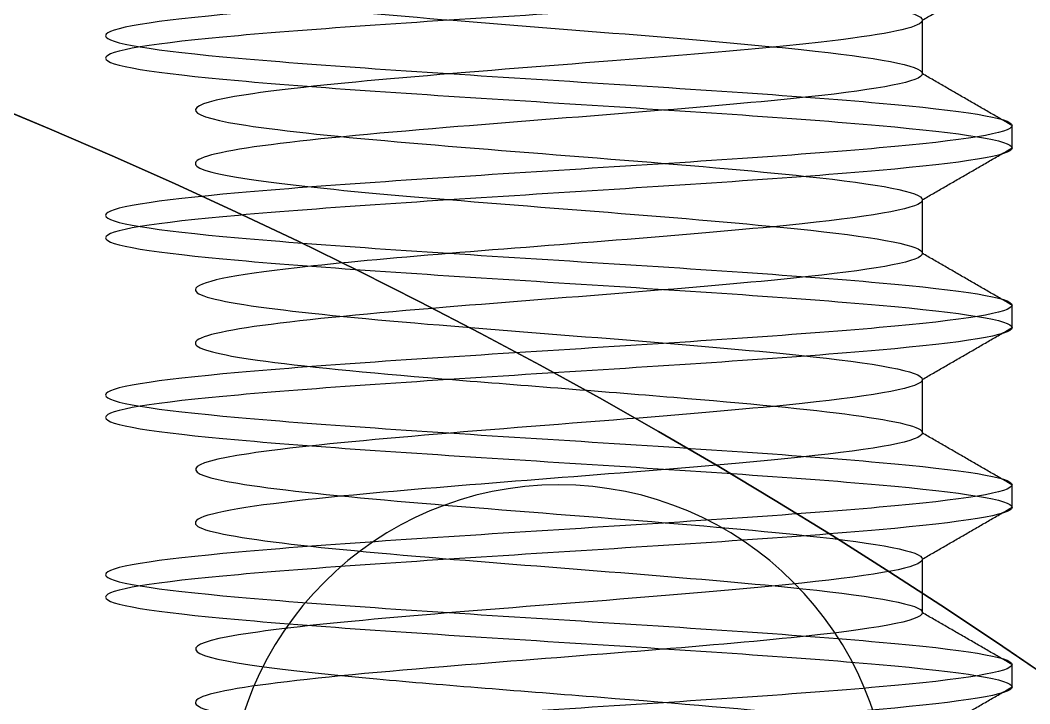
# Model space of a CAD drawing. Header units: millimetres. Extents: x -12.5 to 12.5, y -12.5 to 14.
# Drawn here: x 4.8 to 7.049, y 10.238 to 11.759 of the extents above; entities that cross this region are included whole.
import ezdxf

# ---------------------------------------------------------------- set-up
doc = ezdxf.new("R2010")
doc.units = ezdxf.units.MM
doc.layers.add('Body', color=7, linetype='CONTINUOUS')

msp = doc.modelspace()

# ---------------------------------------------------------------- linework, layer by layer
at = {"layer": 'Body'}
for p, q in [((6.8095, 11.7595, 10), (6.8095, 11.6405, 10)), ((6.8095, 11.7595, 10), (6.8095, 11.6405, 10)), ((6.8095, 11.3595, 10), (6.8095, 11.2405, 10)), ((6.8095, 11.3595, 10), (6.8095, 11.2405, 10)), ((6.8095, 10.9595, 10), (6.8095, 10.8405, 10)), ((6.8095, 10.9595, 10), (6.8095, 10.8405, 10)), ((6.8095, 10.5595, 10), (6.8095, 10.4405, 10)), ((6.8095, 10.5595, 10), (6.8095, 10.4405, 10))]:
    msp.add_line(p, q, dxfattribs=at)
msp.add_circle((0, 0), 12.5, dxfattribs=at)
msp.add_circle((0, 0), 12.5, dxfattribs=at)
for centre, radius, end in [((6, 12.5, 10), 0.8095, 0), ((6, 12.5, 10), 0.8095, 0), ((0, 0), 12.5, 90), ((0, 0), 12.5, 90), ((6, 9.9864, 10), 0.7385, 180), ((6, 9.9864, 10), 0.7385, 180)]:
    msp.add_arc(centre, radius, 0, end, dxfattribs=at)
for points, knots in [([(6.8095, 12.1595, 10), (6.80996, 12.1453, 10.1811), (6.7471, 12.1311, 10.3615), (6.63418, 12.1168, 10.5031), (6.50846, 12.1009, 10.6627), (6.32042, 12.0849, 10.7714), (6.11933, 12.069, 10.8007), (5.80154, 12.0438, 10.8522), (5.46352, 12.0187, 10.6912), (5.30321, 11.9935, 10.412), (5.15915, 11.9717, 10.1732), (5.15311, 11.9498, 9.85932), (5.28787, 11.928, 9.61509), (5.35614, 11.9167, 9.48838), (5.45901, 11.9054, 9.38061), (5.58241, 11.894, 9.30652), (5.73099, 11.8804, 9.21658), (5.90917, 11.8667, 9.17668), (6.0819, 11.8531, 9.19465), (6.25471, 11.8394, 9.21182), (6.42122, 11.8258, 9.28678), (6.54865, 11.8121, 9.40479), (6.71353, 11.7946, 9.55535), (6.81054, 11.7771, 9.77672), (6.8095, 11.7595, 10)], [0, 0, 0, 0, 0.10675, 0.10675, 0.10675, 0.226483, 0.226483, 0.226483, 0.415045, 0.415045, 0.415045, 0.578895, 0.578895, 0.578895, 0.663778, 0.663778, 0.663778, 0.766143, 0.766143, 0.766143, 0.868508, 0.868508, 0.868508, 1, 1, 1, 1]), ([(6.8095, 12.1595, 10), (6.80996, 12.1453, 10.1811), (6.7471, 12.1311, 10.3615), (6.63418, 12.1168, 10.5031), (6.50846, 12.1009, 10.6627), (6.32042, 12.0849, 10.7714), (6.11933, 12.069, 10.8007), (5.80154, 12.0438, 10.8522), (5.46352, 12.0187, 10.6912), (5.30321, 11.9935, 10.412), (5.15915, 11.9717, 10.1732), (5.15311, 11.9498, 9.85932), (5.28787, 11.928, 9.61509), (5.35614, 11.9167, 9.48838), (5.45901, 11.9054, 9.38061), (5.58241, 11.894, 9.30652), (5.73099, 11.8804, 9.21658), (5.90917, 11.8667, 9.17668), (6.0819, 11.8531, 9.19465), (6.25471, 11.8394, 9.21182), (6.42122, 11.8258, 9.28678), (6.54865, 11.8121, 9.40479), (6.71353, 11.7946, 9.55535), (6.81054, 11.7771, 9.77672), (6.8095, 11.7595, 10)], [0, 0, 0, 0, 0.10675, 0.10675, 0.10675, 0.226483, 0.226483, 0.226483, 0.415045, 0.415045, 0.415045, 0.578895, 0.578895, 0.578895, 0.663778, 0.663778, 0.663778, 0.766143, 0.766143, 0.766143, 0.868508, 0.868508, 0.868508, 1, 1, 1, 1]), ([(6.8095, 12.0405, 10), (6.81081, 12.0219, 10.2372), (6.7008, 12.0032, 10.4718), (6.5176, 11.9846, 10.6224), (6.30734, 11.9631, 10.8003), (6.00354, 11.9415, 10.8572), (5.74313, 11.9199, 10.7677), (5.57859, 11.9063, 10.713), (5.43285, 11.8927, 10.6036), (5.33449, 11.879, 10.4609), (5.23547, 11.8654, 10.3186), (5.18431, 11.8518, 10.1437), (5.19104, 11.8381, 9.97042), (5.19876, 11.8133, 9.65234), (5.41373, 11.7884, 9.35259), (5.71253, 11.7636, 9.24326), (5.98849, 11.7404, 9.1352), (6.32071, 11.7172, 9.19679), (6.5396, 11.694, 9.39657), (6.70985, 11.6762, 9.54732), (6.81062, 11.6583, 9.77261), (6.8095, 11.6405, 10)], [0, 0, 0, 0, 0.139619, 0.139619, 0.139619, 0.301427, 0.301427, 0.301427, 0.403617, 0.403617, 0.403617, 0.505808, 0.505808, 0.505808, 0.692196, 0.692196, 0.692196, 0.866094, 0.866094, 0.866094, 1, 1, 1, 1]), ([(6.8095, 12.0405, 10), (6.81081, 12.0219, 10.2372), (6.7008, 12.0032, 10.4718), (6.5176, 11.9846, 10.6224), (6.30734, 11.9631, 10.8003), (6.00354, 11.9415, 10.8572), (5.74313, 11.9199, 10.7677), (5.57859, 11.9063, 10.713), (5.43285, 11.8927, 10.6036), (5.33449, 11.879, 10.4609), (5.23547, 11.8654, 10.3186), (5.18431, 11.8518, 10.1437), (5.19104, 11.8381, 9.97042), (5.19876, 11.8133, 9.65234), (5.41373, 11.7884, 9.35259), (5.71253, 11.7636, 9.24326), (5.98849, 11.7404, 9.1352), (6.32071, 11.7172, 9.19679), (6.5396, 11.694, 9.39657), (6.70985, 11.6762, 9.54732), (6.81062, 11.6583, 9.77261), (6.8095, 11.6405, 10)], [0, 0, 0, 0, 0.139619, 0.139619, 0.139619, 0.301427, 0.301427, 0.301427, 0.403617, 0.403617, 0.403617, 0.505808, 0.505808, 0.505808, 0.692196, 0.692196, 0.692196, 0.866094, 0.866094, 0.866094, 1, 1, 1, 1]), ([(7.0095, 11.925, 10), (7.01058, 11.9083, 10.2647), (6.90172, 11.8917, 10.5274), (6.71382, 11.875, 10.7138), (6.52744, 11.8583, 10.9017), (6.26466, 11.8417, 11.0106), (6, 11.825, 11.0095), (5.73535, 11.8083, 11.0106), (5.47256, 11.7917, 10.9017), (5.28617, 11.775, 10.7138), (5.09828, 11.7583, 10.5274), (4.98943, 11.7417, 10.2647), (4.9905, 11.725, 10), (4.98943, 11.7083, 9.73534), (5.09828, 11.6917, 9.47256), (5.28617, 11.675, 9.28617), (5.47255, 11.6583, 9.09828), (5.73535, 11.6417, 8.98943), (6, 11.625, 8.9905), (6.26466, 11.6083, 8.98943), (6.52744, 11.5917, 9.09828), (6.71383, 11.575, 9.28617), (6.90172, 11.5583, 9.47256), (7.01058, 11.5417, 9.73534), (7.0095, 11.525, 10)], [0, 0, 0, 0, 0.786988, 0.786988, 0.786988, 1.57398, 1.57398, 1.57398, 2.36096, 2.36096, 2.36096, 3.14795, 3.14795, 3.14795, 3.93494, 3.93494, 3.93494, 4.72193, 4.72193, 4.72193, 5.50892, 5.50892, 5.50892, 6.2959, 6.2959, 6.2959, 6.2959]), ([(7.0095, 11.925, 10), (7.01058, 11.9083, 10.2647), (6.90172, 11.8917, 10.5274), (6.71382, 11.875, 10.7138), (6.52744, 11.8583, 10.9017), (6.26466, 11.8417, 11.0106), (6, 11.825, 11.0095), (5.73535, 11.8083, 11.0106), (5.47256, 11.7917, 10.9017), (5.28617, 11.775, 10.7138), (5.09828, 11.7583, 10.5274), (4.98943, 11.7417, 10.2647), (4.9905, 11.725, 10), (4.98943, 11.7083, 9.73534), (5.09828, 11.6917, 9.47256), (5.28617, 11.675, 9.28617), (5.47255, 11.6583, 9.09828), (5.73535, 11.6417, 8.98943), (6, 11.625, 8.9905), (6.26466, 11.6083, 8.98943), (6.52744, 11.5917, 9.09828), (6.71383, 11.575, 9.28617), (6.90172, 11.5583, 9.47256), (7.01058, 11.5417, 9.73534), (7.0095, 11.525, 10)], [0, 0, 0, 0, 0.786988, 0.786988, 0.786988, 1.57398, 1.57398, 1.57398, 2.36096, 2.36096, 2.36096, 3.14795, 3.14795, 3.14795, 3.93494, 3.93494, 3.93494, 4.72193, 4.72193, 4.72193, 5.50892, 5.50892, 5.50892, 6.2959, 6.2959, 6.2959, 6.2959]), ([(7.0095, 11.875, 10), (7.01058, 11.8583, 10.2647), (6.90172, 11.8417, 10.5274), (6.71382, 11.825, 10.7138), (6.52744, 11.8083, 10.9017), (6.26466, 11.7917, 11.0106), (6, 11.775, 11.0095), (5.73535, 11.7583, 11.0106), (5.47256, 11.7417, 10.9017), (5.28617, 11.725, 10.7138), (5.09828, 11.7083, 10.5274), (4.98943, 11.6917, 10.2647), (4.9905, 11.675, 10), (4.98943, 11.6583, 9.73534), (5.09828, 11.6417, 9.47256), (5.28617, 11.625, 9.28617), (5.47256, 11.6083, 9.09828), (5.73535, 11.5917, 8.98943), (6, 11.575, 8.9905), (6.26466, 11.5583, 8.98943), (6.52744, 11.5417, 9.09828), (6.71382, 11.525, 9.28617), (6.90172, 11.5083, 9.47256), (7.01058, 11.4917, 9.73535), (7.0095, 11.475, 10)], [0, 0, 0, 0, 0.786988, 0.786988, 0.786988, 1.57398, 1.57398, 1.57398, 2.36096, 2.36096, 2.36096, 3.14795, 3.14795, 3.14795, 3.93494, 3.93494, 3.93494, 4.72193, 4.72193, 4.72193, 5.50892, 5.50892, 5.50892, 6.2959, 6.2959, 6.2959, 6.2959]), ([(7.0095, 11.875, 10), (7.01058, 11.8583, 10.2647), (6.90172, 11.8417, 10.5274), (6.71382, 11.825, 10.7138), (6.52744, 11.8083, 10.9017), (6.26466, 11.7917, 11.0106), (6, 11.775, 11.0095), (5.73535, 11.7583, 11.0106), (5.47256, 11.7417, 10.9017), (5.28617, 11.725, 10.7138), (5.09828, 11.7083, 10.5274), (4.98943, 11.6917, 10.2647), (4.9905, 11.675, 10), (4.98943, 11.6583, 9.73534), (5.09828, 11.6417, 9.47256), (5.28617, 11.625, 9.28617), (5.47256, 11.6083, 9.09828), (5.73535, 11.5917, 8.98943), (6, 11.575, 8.9905), (6.26466, 11.5583, 8.98943), (6.52744, 11.5417, 9.09828), (6.71382, 11.525, 9.28617), (6.90172, 11.5083, 9.47256), (7.01058, 11.4917, 9.73535), (7.0095, 11.475, 10)], [0, 0, 0, 0, 0.786988, 0.786988, 0.786988, 1.57398, 1.57398, 1.57398, 2.36096, 2.36096, 2.36096, 3.14795, 3.14795, 3.14795, 3.93494, 3.93494, 3.93494, 4.72193, 4.72193, 4.72193, 5.50892, 5.50892, 5.50892, 6.2959, 6.2959, 6.2959, 6.2959]), ([(6.8095, 11.7595, 10), (6.80996, 11.7453, 10.1811), (6.7471, 11.7311, 10.3615), (6.63418, 11.7168, 10.5031), (6.50846, 11.7009, 10.6627), (6.32043, 11.6849, 10.7714), (6.11934, 11.669, 10.8007), (5.80156, 11.6438, 10.8522), (5.46355, 11.6187, 10.6912), (5.30323, 11.5935, 10.4121), (5.15917, 11.5717, 10.1732), (5.15311, 11.5498, 9.85938), (5.28784, 11.528, 9.61514), (5.36642, 11.515, 9.46904), (5.49125, 11.5019, 9.34845), (5.63998, 11.4889, 9.27496), (5.93266, 11.4632, 9.12472), (6.3133, 11.4375, 9.17994), (6.55121, 11.4118, 9.40716), (6.71457, 11.3944, 9.55766), (6.81052, 11.377, 9.77789), (6.8095, 11.3595, 10)], [0, 0, 0, 0, 0.106747, 0.106747, 0.106747, 0.226476, 0.226476, 0.226476, 0.415028, 0.415028, 0.415028, 0.57887, 0.57887, 0.57887, 0.676676, 0.676676, 0.676676, 0.869198, 0.869198, 0.869198, 1, 1, 1, 1]), ([(6.8095, 11.7595, 10), (6.80996, 11.7453, 10.1811), (6.7471, 11.7311, 10.3615), (6.63418, 11.7168, 10.5031), (6.50846, 11.7009, 10.6627), (6.32043, 11.6849, 10.7714), (6.11934, 11.669, 10.8007), (5.80156, 11.6438, 10.8522), (5.46355, 11.6187, 10.6912), (5.30323, 11.5935, 10.4121), (5.15917, 11.5717, 10.1732), (5.15311, 11.5498, 9.85938), (5.28784, 11.528, 9.61514), (5.36642, 11.515, 9.46904), (5.49125, 11.5019, 9.34845), (5.63998, 11.4889, 9.27496), (5.93266, 11.4632, 9.12472), (6.3133, 11.4375, 9.17994), (6.55121, 11.4118, 9.40716), (6.71457, 11.3944, 9.55766), (6.81052, 11.377, 9.77789), (6.8095, 11.3595, 10)], [0, 0, 0, 0, 0.106747, 0.106747, 0.106747, 0.226476, 0.226476, 0.226476, 0.415028, 0.415028, 0.415028, 0.57887, 0.57887, 0.57887, 0.676676, 0.676676, 0.676676, 0.869198, 0.869198, 0.869198, 1, 1, 1, 1]), ([(6.8095, 11.6405, 10), (6.81048, 11.6232, 10.2197), (6.71667, 11.606, 10.4377), (6.5564, 11.5887, 10.588), (6.34707, 11.566, 10.7899), (6.02487, 11.5432, 10.8625), (5.7492, 11.5204, 10.7697), (5.58525, 11.5069, 10.7167), (5.43942, 11.4933, 10.6094), (5.33999, 11.4798, 10.4687), (5.23991, 11.4662, 10.3285), (5.1867, 11.4527, 10.1554), (5.19068, 11.4392, 9.98317), (5.19362, 11.4152, 9.67651), (5.38847, 11.3912, 9.38283), (5.66982, 11.3672, 9.2609), (5.96245, 11.342, 9.12569), (6.33178, 11.3169, 9.19022), (6.56122, 11.2917, 9.41663), (6.71861, 11.2746, 9.56673), (6.81044, 11.2576, 9.78252), (6.8095, 11.2405, 10)], [0, 0, 0, 0, 0.129413, 0.129413, 0.129413, 0.300155, 0.300155, 0.300155, 0.40172, 0.40172, 0.40172, 0.503285, 0.503285, 0.503285, 0.683134, 0.683134, 0.683134, 0.871897, 0.871897, 0.871897, 1, 1, 1, 1]), ([(6.8095, 11.6405, 10), (6.81048, 11.6232, 10.2197), (6.71667, 11.606, 10.4377), (6.5564, 11.5887, 10.588), (6.34707, 11.566, 10.7899), (6.02487, 11.5432, 10.8625), (5.7492, 11.5204, 10.7697), (5.58525, 11.5069, 10.7167), (5.43942, 11.4933, 10.6094), (5.33999, 11.4798, 10.4687), (5.23991, 11.4662, 10.3285), (5.1867, 11.4527, 10.1554), (5.19068, 11.4392, 9.98317), (5.19362, 11.4152, 9.67651), (5.38847, 11.3912, 9.38283), (5.66982, 11.3672, 9.2609), (5.96245, 11.342, 9.12569), (6.33178, 11.3169, 9.19022), (6.56122, 11.2917, 9.41663), (6.71861, 11.2746, 9.56673), (6.81044, 11.2576, 9.78252), (6.8095, 11.2405, 10)], [0, 0, 0, 0, 0.129413, 0.129413, 0.129413, 0.300155, 0.300155, 0.300155, 0.40172, 0.40172, 0.40172, 0.503285, 0.503285, 0.503285, 0.683134, 0.683134, 0.683134, 0.871897, 0.871897, 0.871897, 1, 1, 1, 1]), ([(7.0095, 11.525, 10), (7.01058, 11.5083, 10.2647), (6.90172, 11.4917, 10.5274), (6.71383, 11.475, 10.7138), (6.52744, 11.4583, 10.9017), (6.26466, 11.4417, 11.0106), (6, 11.425, 11.0095), (5.73534, 11.4083, 11.0106), (5.47255, 11.3917, 10.9017), (5.28617, 11.375, 10.7138), (5.09827, 11.3583, 10.5274), (4.98943, 11.3417, 10.2647), (4.9905, 11.325, 10), (4.98943, 11.3083, 9.73534), (5.09827, 11.2917, 9.47256), (5.28617, 11.275, 9.28617), (5.47255, 11.2583, 9.09827), (5.73534, 11.2417, 8.98943), (6, 11.225, 8.9905), (6.26466, 11.2083, 8.98943), (6.52744, 11.1917, 9.09828), (6.71383, 11.175, 9.28617), (6.90172, 11.1583, 9.47256), (7.01058, 11.1417, 9.73534), (7.0095, 11.125, 10)], [0, 0, 0, 0, 0.786988, 0.786988, 0.786988, 1.57398, 1.57398, 1.57398, 2.36096, 2.36096, 2.36096, 3.14795, 3.14795, 3.14795, 3.93494, 3.93494, 3.93494, 4.72193, 4.72193, 4.72193, 5.50892, 5.50892, 5.50892, 6.2959, 6.2959, 6.2959, 6.2959]), ([(7.0095, 11.525, 10), (7.01058, 11.5083, 10.2647), (6.90172, 11.4917, 10.5274), (6.71383, 11.475, 10.7138), (6.52744, 11.4583, 10.9017), (6.26466, 11.4417, 11.0106), (6, 11.425, 11.0095), (5.73534, 11.4083, 11.0106), (5.47255, 11.3917, 10.9017), (5.28617, 11.375, 10.7138), (5.09827, 11.3583, 10.5274), (4.98943, 11.3417, 10.2647), (4.9905, 11.325, 10), (4.98943, 11.3083, 9.73534), (5.09827, 11.2917, 9.47256), (5.28617, 11.275, 9.28617), (5.47255, 11.2583, 9.09827), (5.73534, 11.2417, 8.98943), (6, 11.225, 8.9905), (6.26466, 11.2083, 8.98943), (6.52744, 11.1917, 9.09828), (6.71383, 11.175, 9.28617), (6.90172, 11.1583, 9.47256), (7.01058, 11.1417, 9.73534), (7.0095, 11.125, 10)], [0, 0, 0, 0, 0.786988, 0.786988, 0.786988, 1.57398, 1.57398, 1.57398, 2.36096, 2.36096, 2.36096, 3.14795, 3.14795, 3.14795, 3.93494, 3.93494, 3.93494, 4.72193, 4.72193, 4.72193, 5.50892, 5.50892, 5.50892, 6.2959, 6.2959, 6.2959, 6.2959]), ([(7.0095, 11.475, 10), (7.01058, 11.4583, 10.2647), (6.90172, 11.4417, 10.5274), (6.71382, 11.425, 10.7138), (6.52744, 11.4083, 10.9017), (6.26466, 11.3917, 11.0106), (6, 11.375, 11.0095), (5.73534, 11.3583, 11.0106), (5.47256, 11.3417, 10.9017), (5.28617, 11.325, 10.7138), (5.09828, 11.3083, 10.5274), (4.98943, 11.2917, 10.2647), (4.9905, 11.275, 10), (4.98943, 11.2583, 9.73534), (5.09828, 11.2417, 9.47256), (5.28617, 11.225, 9.28617), (5.47255, 11.2083, 9.09828), (5.73534, 11.1917, 8.98943), (6, 11.175, 8.9905), (6.26466, 11.1583, 8.98943), (6.52744, 11.1417, 9.09828), (6.71383, 11.125, 9.28617), (6.90172, 11.1083, 9.47256), (7.01058, 11.0917, 9.73534), (7.0095, 11.075, 10)], [0, 0, 0, 0, 0.786988, 0.786988, 0.786988, 1.57398, 1.57398, 1.57398, 2.36096, 2.36096, 2.36096, 3.14795, 3.14795, 3.14795, 3.93494, 3.93494, 3.93494, 4.72193, 4.72193, 4.72193, 5.50892, 5.50892, 5.50892, 6.2959, 6.2959, 6.2959, 6.2959]), ([(7.0095, 11.475, 10), (7.01058, 11.4583, 10.2647), (6.90172, 11.4417, 10.5274), (6.71382, 11.425, 10.7138), (6.52744, 11.4083, 10.9017), (6.26466, 11.3917, 11.0106), (6, 11.375, 11.0095), (5.73534, 11.3583, 11.0106), (5.47256, 11.3417, 10.9017), (5.28617, 11.325, 10.7138), (5.09828, 11.3083, 10.5274), (4.98943, 11.2917, 10.2647), (4.9905, 11.275, 10), (4.98943, 11.2583, 9.73534), (5.09828, 11.2417, 9.47256), (5.28617, 11.225, 9.28617), (5.47255, 11.2083, 9.09828), (5.73534, 11.1917, 8.98943), (6, 11.175, 8.9905), (6.26466, 11.1583, 8.98943), (6.52744, 11.1417, 9.09828), (6.71383, 11.125, 9.28617), (6.90172, 11.1083, 9.47256), (7.01058, 11.0917, 9.73534), (7.0095, 11.075, 10)], [0, 0, 0, 0, 0.786988, 0.786988, 0.786988, 1.57398, 1.57398, 1.57398, 2.36096, 2.36096, 2.36096, 3.14795, 3.14795, 3.14795, 3.93494, 3.93494, 3.93494, 4.72193, 4.72193, 4.72193, 5.50892, 5.50892, 5.50892, 6.2959, 6.2959, 6.2959, 6.2959]), ([(6.8095, 11.3595, 10), (6.8106, 11.3418, 10.2263), (6.71087, 11.324, 10.4505), (6.54209, 11.3062, 10.6012), (6.43304, 11.2947, 10.6998), (6.29658, 11.2831, 10.7676), (6.15214, 11.2716, 10.7951), (5.88857, 11.2505, 10.8477), (5.60241, 11.2294, 10.7569), (5.41735, 11.2084, 10.562), (5.2741, 11.1922, 10.4145), (5.19109, 11.1761, 10.2108), (5.19052, 11.1599, 10.0053), (5.18401, 11.1343, 9.67699), (5.39979, 11.1087, 9.35975), (5.70749, 11.0831, 9.2452), (5.9823, 11.0599, 9.13548), (6.31436, 11.0368, 9.19446), (6.53458, 11.0136, 9.39212), (6.7078, 10.9956, 9.54291), (6.81066, 10.9776, 9.77035), (6.8095, 10.9595, 10)], [0, 0, 0, 0, 0.133235, 0.133235, 0.133235, 0.219935, 0.219935, 0.219935, 0.377899, 0.377899, 0.377899, 0.499005, 0.499005, 0.499005, 0.691158, 0.691158, 0.691158, 0.864786, 0.864786, 0.864786, 1, 1, 1, 1]), ([(6.8095, 11.3595, 10), (6.8106, 11.3418, 10.2263), (6.71087, 11.324, 10.4505), (6.54209, 11.3062, 10.6012), (6.43304, 11.2947, 10.6998), (6.29658, 11.2831, 10.7676), (6.15214, 11.2716, 10.7951), (5.88857, 11.2505, 10.8477), (5.60241, 11.2294, 10.7569), (5.41735, 11.2084, 10.562), (5.2741, 11.1922, 10.4145), (5.19109, 11.1761, 10.2108), (5.19052, 11.1599, 10.0053), (5.18401, 11.1343, 9.67699), (5.39979, 11.1087, 9.35975), (5.70749, 11.0831, 9.2452), (5.9823, 11.0599, 9.13548), (6.31436, 11.0368, 9.19446), (6.53458, 11.0136, 9.39212), (6.7078, 10.9956, 9.54291), (6.81066, 10.9776, 9.77035), (6.8095, 10.9595, 10)], [0, 0, 0, 0, 0.133235, 0.133235, 0.133235, 0.219935, 0.219935, 0.219935, 0.377899, 0.377899, 0.377899, 0.499005, 0.499005, 0.499005, 0.691158, 0.691158, 0.691158, 0.864786, 0.864786, 0.864786, 1, 1, 1, 1]), ([(6.8095, 11.2405, 10), (6.81048, 11.2232, 10.2197), (6.71667, 11.206, 10.4377), (6.5564, 11.1887, 10.588), (6.34708, 11.166, 10.7899), (6.02488, 11.1432, 10.8625), (5.7492, 11.1204, 10.7697), (5.58525, 11.1069, 10.7167), (5.43943, 11.0933, 10.6094), (5.33999, 11.0798, 10.4687), (5.23992, 11.0662, 10.3285), (5.1867, 11.0527, 10.1554), (5.19067, 11.0392, 9.98318), (5.19363, 11.027, 9.82874), (5.24218, 11.0149, 9.67555), (5.32872, 11.0027, 9.54759), (5.42643, 10.9889, 9.40185), (5.57312, 10.9751, 9.28969), (5.73936, 10.9613, 9.23361), (5.90533, 10.9476, 9.17672), (6.08999, 10.9338, 9.17619), (6.25629, 10.92, 9.23214), (6.5802, 10.8935, 9.33502), (6.81446, 10.867, 9.66025), (6.8095, 10.8405, 10)], [0, 0, 0, 0, 0.129419, 0.129419, 0.129419, 0.30017, 0.30017, 0.30017, 0.401738, 0.401738, 0.401738, 0.503307, 0.503307, 0.503307, 0.594404, 0.594404, 0.594404, 0.697827, 0.697827, 0.697827, 0.80125, 0.80125, 0.80125, 1, 1, 1, 1]), ([(6.8095, 11.2405, 10), (6.81048, 11.2232, 10.2197), (6.71667, 11.206, 10.4377), (6.5564, 11.1887, 10.588), (6.34708, 11.166, 10.7899), (6.02488, 11.1432, 10.8625), (5.7492, 11.1204, 10.7697), (5.58525, 11.1069, 10.7167), (5.43943, 11.0933, 10.6094), (5.33999, 11.0798, 10.4687), (5.23992, 11.0662, 10.3285), (5.1867, 11.0527, 10.1554), (5.19067, 11.0392, 9.98318), (5.19363, 11.027, 9.82874), (5.24218, 11.0149, 9.67555), (5.32872, 11.0027, 9.54759), (5.42643, 10.9889, 9.40185), (5.57312, 10.9751, 9.28969), (5.73936, 10.9613, 9.23361), (5.90533, 10.9476, 9.17672), (6.08999, 10.9338, 9.17619), (6.25629, 10.92, 9.23214), (6.5802, 10.8935, 9.33502), (6.81446, 10.867, 9.66025), (6.8095, 10.8405, 10)], [0, 0, 0, 0, 0.129419, 0.129419, 0.129419, 0.30017, 0.30017, 0.30017, 0.401738, 0.401738, 0.401738, 0.503307, 0.503307, 0.503307, 0.594404, 0.594404, 0.594404, 0.697827, 0.697827, 0.697827, 0.80125, 0.80125, 0.80125, 1, 1, 1, 1]), ([(7.0095, 11.125, 10), (7.01058, 11.1083, 10.2647), (6.90173, 11.0917, 10.5274), (6.71383, 11.075, 10.7138), (6.52744, 11.0583, 10.9017), (6.26466, 11.0417, 11.0106), (6, 11.025, 11.0095), (5.73534, 11.0083, 11.0106), (5.47255, 10.9917, 10.9017), (5.28617, 10.975, 10.7138), (5.09827, 10.9583, 10.5274), (4.98943, 10.9417, 10.2647), (4.9905, 10.925, 10), (4.98943, 10.9083, 9.73534), (5.09827, 10.8917, 9.47256), (5.28617, 10.875, 9.28617), (5.47255, 10.8583, 9.09827), (5.73534, 10.8417, 8.98942), (6, 10.825, 8.9905), (6.26466, 10.8083, 8.98942), (6.52744, 10.7917, 9.09827), (6.71383, 10.775, 9.28617), (6.90173, 10.7583, 9.47255), (7.01058, 10.7417, 9.73534), (7.00951, 10.725, 10)], [0, 0, 0, 0, 0.786988, 0.786988, 0.786988, 1.57398, 1.57398, 1.57398, 2.36096, 2.36096, 2.36096, 3.14795, 3.14795, 3.14795, 3.93494, 3.93494, 3.93494, 4.72193, 4.72193, 4.72193, 5.50892, 5.50892, 5.50892, 6.2959, 6.2959, 6.2959, 6.2959]), ([(7.0095, 11.125, 10), (7.01058, 11.1083, 10.2647), (6.90173, 11.0917, 10.5274), (6.71383, 11.075, 10.7138), (6.52744, 11.0583, 10.9017), (6.26466, 11.0417, 11.0106), (6, 11.025, 11.0095), (5.73534, 11.0083, 11.0106), (5.47255, 10.9917, 10.9017), (5.28617, 10.975, 10.7138), (5.09827, 10.9583, 10.5274), (4.98943, 10.9417, 10.2647), (4.9905, 10.925, 10), (4.98943, 10.9083, 9.73534), (5.09827, 10.8917, 9.47256), (5.28617, 10.875, 9.28617), (5.47255, 10.8583, 9.09827), (5.73534, 10.8417, 8.98942), (6, 10.825, 8.9905), (6.26466, 10.8083, 8.98942), (6.52744, 10.7917, 9.09827), (6.71383, 10.775, 9.28617), (6.90173, 10.7583, 9.47255), (7.01058, 10.7417, 9.73534), (7.00951, 10.725, 10)], [0, 0, 0, 0, 0.786988, 0.786988, 0.786988, 1.57398, 1.57398, 1.57398, 2.36096, 2.36096, 2.36096, 3.14795, 3.14795, 3.14795, 3.93494, 3.93494, 3.93494, 4.72193, 4.72193, 4.72193, 5.50892, 5.50892, 5.50892, 6.2959, 6.2959, 6.2959, 6.2959]), ([(7.0095, 11.075, 10), (7.01058, 11.0583, 10.2647), (6.90172, 11.0417, 10.5274), (6.71383, 11.025, 10.7138), (6.52744, 11.0083, 10.9017), (6.26466, 10.9917, 11.0106), (6, 10.975, 11.0095), (5.73534, 10.9583, 11.0106), (5.47255, 10.9417, 10.9017), (5.28617, 10.925, 10.7138), (5.09827, 10.9083, 10.5274), (4.98943, 10.8917, 10.2647), (4.9905, 10.875, 10), (4.98943, 10.8583, 9.73534), (5.09827, 10.8417, 9.47256), (5.28617, 10.825, 9.28617), (5.47255, 10.8083, 9.09828), (5.73534, 10.7917, 8.98943), (6, 10.775, 8.9905), (6.26466, 10.7583, 8.98943), (6.52744, 10.7417, 9.09828), (6.71383, 10.725, 9.28617), (6.90172, 10.7083, 9.47256), (7.01058, 10.6917, 9.73534), (7.0095, 10.675, 10)], [0, 0, 0, 0, 0.786988, 0.786988, 0.786988, 1.57398, 1.57398, 1.57398, 2.36096, 2.36096, 2.36096, 3.14795, 3.14795, 3.14795, 3.93494, 3.93494, 3.93494, 4.72193, 4.72193, 4.72193, 5.50892, 5.50892, 5.50892, 6.2959, 6.2959, 6.2959, 6.2959]), ([(7.0095, 11.075, 10), (7.01058, 11.0583, 10.2647), (6.90172, 11.0417, 10.5274), (6.71383, 11.025, 10.7138), (6.52744, 11.0083, 10.9017), (6.26466, 10.9917, 11.0106), (6, 10.975, 11.0095), (5.73534, 10.9583, 11.0106), (5.47255, 10.9417, 10.9017), (5.28617, 10.925, 10.7138), (5.09827, 10.9083, 10.5274), (4.98943, 10.8917, 10.2647), (4.9905, 10.875, 10), (4.98943, 10.8583, 9.73534), (5.09827, 10.8417, 9.47256), (5.28617, 10.825, 9.28617), (5.47255, 10.8083, 9.09828), (5.73534, 10.7917, 8.98943), (6, 10.775, 8.9905), (6.26466, 10.7583, 8.98943), (6.52744, 10.7417, 9.09828), (6.71383, 10.725, 9.28617), (6.90172, 10.7083, 9.47256), (7.01058, 10.6917, 9.73534), (7.0095, 10.675, 10)], [0, 0, 0, 0, 0.786988, 0.786988, 0.786988, 1.57398, 1.57398, 1.57398, 2.36096, 2.36096, 2.36096, 3.14795, 3.14795, 3.14795, 3.93494, 3.93494, 3.93494, 4.72193, 4.72193, 4.72193, 5.50892, 5.50892, 5.50892, 6.2959, 6.2959, 6.2959, 6.2959]), ([(6.8095, 10.9595, 10), (6.8106, 10.9418, 10.2263), (6.71087, 10.924, 10.4505), (6.54209, 10.9062, 10.6012), (6.43304, 10.8947, 10.6998), (6.29658, 10.8831, 10.7676), (6.15214, 10.8716, 10.7951), (5.82944, 10.8459, 10.8613), (5.47708, 10.8201, 10.7053), (5.30918, 10.7944, 10.422), (5.16077, 10.7725, 10.1837), (5.15115, 10.7505, 9.86761), (5.28481, 10.7285, 9.6208), (5.36321, 10.7153, 9.4722), (5.48929, 10.7021, 9.34942), (5.63992, 10.6889, 9.27499), (5.93325, 10.6631, 9.12435), (6.31493, 10.6374, 9.18023), (6.55277, 10.6117, 9.40862), (6.7152, 10.5943, 9.55906), (6.81051, 10.5769, 9.77861), (6.8095, 10.5595, 10)], [0, 0, 0, 0, 0.133234, 0.133234, 0.133234, 0.219934, 0.219934, 0.219934, 0.412751, 0.412751, 0.412751, 0.577605, 0.577605, 0.577605, 0.67666, 0.67666, 0.67666, 0.869616, 0.869616, 0.869616, 1, 1, 1, 1]), ([(6.8095, 10.9595, 10), (6.8106, 10.9418, 10.2263), (6.71087, 10.924, 10.4505), (6.54209, 10.9062, 10.6012), (6.43304, 10.8947, 10.6998), (6.29658, 10.8831, 10.7676), (6.15214, 10.8716, 10.7951), (5.82944, 10.8459, 10.8613), (5.47708, 10.8201, 10.7053), (5.30918, 10.7944, 10.422), (5.16077, 10.7725, 10.1837), (5.15115, 10.7505, 9.86761), (5.28481, 10.7285, 9.6208), (5.36321, 10.7153, 9.4722), (5.48929, 10.7021, 9.34942), (5.63992, 10.6889, 9.27499), (5.93325, 10.6631, 9.12435), (6.31493, 10.6374, 9.18023), (6.55277, 10.6117, 9.40862), (6.7152, 10.5943, 9.55906), (6.81051, 10.5769, 9.77861), (6.8095, 10.5595, 10)], [0, 0, 0, 0, 0.133234, 0.133234, 0.133234, 0.219934, 0.219934, 0.219934, 0.412751, 0.412751, 0.412751, 0.577605, 0.577605, 0.577605, 0.67666, 0.67666, 0.67666, 0.869616, 0.869616, 0.869616, 1, 1, 1, 1]), ([(6.8095, 10.8405, 10), (6.81063, 10.8226, 10.2277), (6.70959, 10.8047, 10.4533), (6.53895, 10.7869, 10.604), (6.42652, 10.775, 10.7046), (6.28537, 10.7631, 10.7726), (6.13662, 10.7513, 10.7979), (5.8628, 10.7295, 10.8472), (5.56818, 10.7077, 10.7417), (5.38791, 10.6859, 10.5298), (5.25968, 10.6706, 10.3825), (5.18808, 10.6552, 10.1876), (5.19054, 10.6399, 9.9924), (5.18894, 10.6137, 9.65631), (5.42078, 10.5875, 9.33635), (5.74064, 10.5612, 9.23317), (6.01264, 10.5387, 9.1383), (6.33219, 10.5161, 9.20481), (6.54376, 10.4936, 9.40032), (6.71155, 10.4759, 9.55099), (6.81058, 10.4582, 9.77449), (6.8095, 10.4405, 10)], [0, 0, 0, 0, 0.134066, 0.134066, 0.134066, 0.223039, 0.223039, 0.223039, 0.386479, 0.386479, 0.386479, 0.501529, 0.501529, 0.501529, 0.698084, 0.698084, 0.698084, 0.867203, 0.867203, 0.867203, 1, 1, 1, 1]), ([(6.8095, 10.8405, 10), (6.81063, 10.8226, 10.2277), (6.70959, 10.8047, 10.4533), (6.53895, 10.7869, 10.604), (6.42652, 10.775, 10.7046), (6.28537, 10.7631, 10.7726), (6.13662, 10.7513, 10.7979), (5.8628, 10.7295, 10.8472), (5.56818, 10.7077, 10.7417), (5.38791, 10.6859, 10.5298), (5.25968, 10.6706, 10.3825), (5.18808, 10.6552, 10.1876), (5.19054, 10.6399, 9.9924), (5.18894, 10.6137, 9.65631), (5.42078, 10.5875, 9.33635), (5.74064, 10.5612, 9.23317), (6.01264, 10.5387, 9.1383), (6.33219, 10.5161, 9.20481), (6.54376, 10.4936, 9.40032), (6.71155, 10.4759, 9.55099), (6.81058, 10.4582, 9.77449), (6.8095, 10.4405, 10)], [0, 0, 0, 0, 0.134066, 0.134066, 0.134066, 0.223039, 0.223039, 0.223039, 0.386479, 0.386479, 0.386479, 0.501529, 0.501529, 0.501529, 0.698084, 0.698084, 0.698084, 0.867203, 0.867203, 0.867203, 1, 1, 1, 1]), ([(7.00951, 10.725, 10), (7.01058, 10.7083, 10.2647), (6.90173, 10.6917, 10.5274), (6.71383, 10.675, 10.7138), (6.52744, 10.6583, 10.9017), (6.26466, 10.6417, 11.0106), (6, 10.625, 11.0095), (5.73534, 10.6083, 11.0106), (5.47255, 10.5917, 10.9017), (5.28617, 10.575, 10.7138), (5.09827, 10.5583, 10.5274), (4.98942, 10.5417, 10.2647), (4.9905, 10.525, 10), (4.98942, 10.5083, 9.73534), (5.09827, 10.4917, 9.47256), (5.28617, 10.475, 9.28617), (5.47255, 10.4583, 9.09827), (5.73534, 10.4417, 8.98942), (6, 10.425, 8.99049), (6.26466, 10.4083, 8.98942), (6.52744, 10.3917, 9.09827), (6.71383, 10.375, 9.28617), (6.90173, 10.3583, 9.47255), (7.01058, 10.3417, 9.73534), (7.00951, 10.325, 10)], [0, 0, 0, 0, 0.786988, 0.786988, 0.786988, 1.57398, 1.57398, 1.57398, 2.36096, 2.36096, 2.36096, 3.14795, 3.14795, 3.14795, 3.93494, 3.93494, 3.93494, 4.72193, 4.72193, 4.72193, 5.50892, 5.50892, 5.50892, 6.2959, 6.2959, 6.2959, 6.2959]), ([(7.00951, 10.725, 10), (7.01058, 10.7083, 10.2647), (6.90173, 10.6917, 10.5274), (6.71383, 10.675, 10.7138), (6.52744, 10.6583, 10.9017), (6.26466, 10.6417, 11.0106), (6, 10.625, 11.0095), (5.73534, 10.6083, 11.0106), (5.47255, 10.5917, 10.9017), (5.28617, 10.575, 10.7138), (5.09827, 10.5583, 10.5274), (4.98942, 10.5417, 10.2647), (4.9905, 10.525, 10), (4.98942, 10.5083, 9.73534), (5.09827, 10.4917, 9.47256), (5.28617, 10.475, 9.28617), (5.47255, 10.4583, 9.09827), (5.73534, 10.4417, 8.98942), (6, 10.425, 8.99049), (6.26466, 10.4083, 8.98942), (6.52744, 10.3917, 9.09827), (6.71383, 10.375, 9.28617), (6.90173, 10.3583, 9.47255), (7.01058, 10.3417, 9.73534), (7.00951, 10.325, 10)], [0, 0, 0, 0, 0.786988, 0.786988, 0.786988, 1.57398, 1.57398, 1.57398, 2.36096, 2.36096, 2.36096, 3.14795, 3.14795, 3.14795, 3.93494, 3.93494, 3.93494, 4.72193, 4.72193, 4.72193, 5.50892, 5.50892, 5.50892, 6.2959, 6.2959, 6.2959, 6.2959]), ([(7.0095, 10.675, 10), (7.01058, 10.6583, 10.2647), (6.90173, 10.6417, 10.5274), (6.71383, 10.625, 10.7138), (6.52744, 10.6083, 10.9017), (6.26466, 10.5917, 11.0106), (6, 10.575, 11.0095), (5.73534, 10.5583, 11.0106), (5.47255, 10.5417, 10.9017), (5.28617, 10.525, 10.7138), (5.09827, 10.5083, 10.5274), (4.98943, 10.4917, 10.2647), (4.9905, 10.475, 10), (4.98943, 10.4583, 9.73534), (5.09827, 10.4417, 9.47256), (5.28617, 10.425, 9.28617), (5.47255, 10.4083, 9.09827), (5.73534, 10.3917, 8.98942), (6, 10.375, 8.9905), (6.26466, 10.3583, 8.98942), (6.52744, 10.3417, 9.09827), (6.71383, 10.325, 9.28617), (6.90173, 10.3083, 9.47255), (7.01058, 10.2917, 9.73534), (7.0095, 10.275, 10)], [0, 0, 0, 0, 0.786988, 0.786988, 0.786988, 1.57398, 1.57398, 1.57398, 2.36096, 2.36096, 2.36096, 3.14795, 3.14795, 3.14795, 3.93494, 3.93494, 3.93494, 4.72193, 4.72193, 4.72193, 5.50892, 5.50892, 5.50892, 6.2959, 6.2959, 6.2959, 6.2959]), ([(7.0095, 10.675, 10), (7.01058, 10.6583, 10.2647), (6.90173, 10.6417, 10.5274), (6.71383, 10.625, 10.7138), (6.52744, 10.6083, 10.9017), (6.26466, 10.5917, 11.0106), (6, 10.575, 11.0095), (5.73534, 10.5583, 11.0106), (5.47255, 10.5417, 10.9017), (5.28617, 10.525, 10.7138), (5.09827, 10.5083, 10.5274), (4.98943, 10.4917, 10.2647), (4.9905, 10.475, 10), (4.98943, 10.4583, 9.73534), (5.09827, 10.4417, 9.47256), (5.28617, 10.425, 9.28617), (5.47255, 10.4083, 9.09827), (5.73534, 10.3917, 8.98942), (6, 10.375, 8.9905), (6.26466, 10.3583, 8.98942), (6.52744, 10.3417, 9.09827), (6.71383, 10.325, 9.28617), (6.90173, 10.3083, 9.47255), (7.01058, 10.2917, 9.73534), (7.0095, 10.275, 10)], [0, 0, 0, 0, 0.786988, 0.786988, 0.786988, 1.57398, 1.57398, 1.57398, 2.36096, 2.36096, 2.36096, 3.14795, 3.14795, 3.14795, 3.93494, 3.93494, 3.93494, 4.72193, 4.72193, 4.72193, 5.50892, 5.50892, 5.50892, 6.2959, 6.2959, 6.2959, 6.2959]), ([(6.8095, 10.5595, 10), (6.81061, 10.5417, 10.2267), (6.7105, 10.5239, 10.4513), (6.54117, 10.5061, 10.602), (6.42813, 10.4942, 10.704), (6.28571, 10.4822, 10.7728), (6.1356, 10.4702, 10.7981), (5.81982, 10.4452, 10.8558), (5.47956, 10.4201, 10.7029), (5.31314, 10.395, 10.4284), (5.1615, 10.3729, 10.19), (5.14989, 10.3508, 9.87151), (5.28377, 10.3287, 9.62276), (5.3542, 10.3168, 9.48854), (5.46331, 10.3048, 9.37502), (5.59462, 10.2929, 9.29932), (5.74396, 10.2793, 9.21246), (5.92173, 10.2658, 9.17559), (6.09328, 10.2522, 9.19589), (6.26493, 10.2386, 9.2154), (6.42953, 10.225, 9.29199), (6.55502, 10.2114, 9.41073), (6.71611, 10.1941, 9.56109), (6.81049, 10.1768, 9.77965), (6.8095, 10.1595, 10)], [0, 0, 0, 0, 0.133479, 0.133479, 0.133479, 0.223242, 0.223242, 0.223242, 0.411279, 0.411279, 0.411279, 0.577181, 0.577181, 0.577181, 0.666561, 0.666561, 0.666561, 0.768391, 0.768391, 0.768391, 0.870221, 0.870221, 0.870221, 1, 1, 1, 1]), ([(6.8095, 10.5595, 10), (6.81061, 10.5417, 10.2267), (6.7105, 10.5239, 10.4513), (6.54117, 10.5061, 10.602), (6.42813, 10.4942, 10.704), (6.28571, 10.4822, 10.7728), (6.1356, 10.4702, 10.7981), (5.81982, 10.4452, 10.8558), (5.47956, 10.4201, 10.7029), (5.31314, 10.395, 10.4284), (5.1615, 10.3729, 10.19), (5.14989, 10.3508, 9.87151), (5.28377, 10.3287, 9.62276), (5.3542, 10.3168, 9.48854), (5.46331, 10.3048, 9.37502), (5.59462, 10.2929, 9.29932), (5.74396, 10.2793, 9.21246), (5.92173, 10.2658, 9.17559), (6.09328, 10.2522, 9.19589), (6.26493, 10.2386, 9.2154), (6.42953, 10.225, 9.29199), (6.55502, 10.2114, 9.41073), (6.71611, 10.1941, 9.56109), (6.81049, 10.1768, 9.77965), (6.8095, 10.1595, 10)], [0, 0, 0, 0, 0.133479, 0.133479, 0.133479, 0.223242, 0.223242, 0.223242, 0.411279, 0.411279, 0.411279, 0.577181, 0.577181, 0.577181, 0.666561, 0.666561, 0.666561, 0.768391, 0.768391, 0.768391, 0.870221, 0.870221, 0.870221, 1, 1, 1, 1]), ([(6.8095, 10.4405, 10), (6.81081, 10.4219, 10.2372), (6.70079, 10.4033, 10.4718), (6.5176, 10.3846, 10.6224), (6.30734, 10.3631, 10.8003), (6.00354, 10.3415, 10.8572), (5.74313, 10.3199, 10.7677), (5.5786, 10.3063, 10.713), (5.43286, 10.2927, 10.6036), (5.3345, 10.279, 10.4609), (5.23548, 10.2654, 10.3186), (5.18431, 10.2518, 10.1437), (5.19104, 10.2382, 9.97046), (5.19875, 10.2133, 9.65245), (5.41361, 10.1885, 9.35274), (5.71232, 10.1636, 9.24334), (5.98821, 10.1404, 9.13522), (6.32039, 10.1172, 9.19668), (6.53934, 10.0941, 9.39634), (6.70975, 10.0762, 9.54709), (6.81062, 10.0583, 9.77249), (6.8095, 10.0405, 10)], [0, 0, 0, 0, 0.139619, 0.139619, 0.139619, 0.301427, 0.301427, 0.301427, 0.403614, 0.403614, 0.403614, 0.505801, 0.505801, 0.505801, 0.692151, 0.692151, 0.692151, 0.866026, 0.866026, 0.866026, 1, 1, 1, 1]), ([(6.8095, 10.4405, 10), (6.81081, 10.4219, 10.2372), (6.70079, 10.4033, 10.4718), (6.5176, 10.3846, 10.6224), (6.30734, 10.3631, 10.8003), (6.00354, 10.3415, 10.8572), (5.74313, 10.3199, 10.7677), (5.5786, 10.3063, 10.713), (5.43286, 10.2927, 10.6036), (5.3345, 10.279, 10.4609), (5.23548, 10.2654, 10.3186), (5.18431, 10.2518, 10.1437), (5.19104, 10.2382, 9.97046), (5.19875, 10.2133, 9.65245), (5.41361, 10.1885, 9.35274), (5.71232, 10.1636, 9.24334), (5.98821, 10.1404, 9.13522), (6.32039, 10.1172, 9.19668), (6.53934, 10.0941, 9.39634), (6.70975, 10.0762, 9.54709), (6.81062, 10.0583, 9.77249), (6.8095, 10.0405, 10)], [0, 0, 0, 0, 0.139619, 0.139619, 0.139619, 0.301427, 0.301427, 0.301427, 0.403614, 0.403614, 0.403614, 0.505801, 0.505801, 0.505801, 0.692151, 0.692151, 0.692151, 0.866026, 0.866026, 0.866026, 1, 1, 1, 1]), ([(7.00951, 10.325, 10), (7.01058, 10.3083, 10.2647), (6.90173, 10.2917, 10.5274), (6.71383, 10.275, 10.7138), (6.52744, 10.2583, 10.9017), (6.26466, 10.2417, 11.0106), (6, 10.225, 11.0095), (5.73534, 10.2083, 11.0106), (5.47255, 10.1917, 10.9017), (5.28617, 10.175, 10.7138), (5.09827, 10.1583, 10.5274), (4.98942, 10.1417, 10.2647), (4.99049, 10.125, 10), (4.98942, 10.1083, 9.73534), (5.09827, 10.0917, 9.47255), (5.28617, 10.075, 9.28617), (5.47255, 10.0583, 9.09827), (5.73534, 10.0417, 8.98942), (6, 10.025, 8.99049), (6.26466, 10.0083, 8.98942), (6.52744, 9.99167, 9.09827), (6.71383, 9.975, 9.28617), (6.90173, 9.95833, 9.47255), (7.01058, 9.94167, 9.73534), (7.00951, 9.925, 10)], [0, 0, 0, 0, 0.786988, 0.786988, 0.786988, 1.57398, 1.57398, 1.57398, 2.36096, 2.36096, 2.36096, 3.14795, 3.14795, 3.14795, 3.93494, 3.93494, 3.93494, 4.72193, 4.72193, 4.72193, 5.50892, 5.50892, 5.50892, 6.2959, 6.2959, 6.2959, 6.2959]), ([(7.00951, 10.325, 10), (7.01058, 10.3083, 10.2647), (6.90173, 10.2917, 10.5274), (6.71383, 10.275, 10.7138), (6.52744, 10.2583, 10.9017), (6.26466, 10.2417, 11.0106), (6, 10.225, 11.0095), (5.73534, 10.2083, 11.0106), (5.47255, 10.1917, 10.9017), (5.28617, 10.175, 10.7138), (5.09827, 10.1583, 10.5274), (4.98942, 10.1417, 10.2647), (4.99049, 10.125, 10), (4.98942, 10.1083, 9.73534), (5.09827, 10.0917, 9.47255), (5.28617, 10.075, 9.28617), (5.47255, 10.0583, 9.09827), (5.73534, 10.0417, 8.98942), (6, 10.025, 8.99049), (6.26466, 10.0083, 8.98942), (6.52744, 9.99167, 9.09827), (6.71383, 9.975, 9.28617), (6.90173, 9.95833, 9.47255), (7.01058, 9.94167, 9.73534), (7.00951, 9.925, 10)], [0, 0, 0, 0, 0.786988, 0.786988, 0.786988, 1.57398, 1.57398, 1.57398, 2.36096, 2.36096, 2.36096, 3.14795, 3.14795, 3.14795, 3.93494, 3.93494, 3.93494, 4.72193, 4.72193, 4.72193, 5.50892, 5.50892, 5.50892, 6.2959, 6.2959, 6.2959, 6.2959]), ([(7.0095, 10.275, 10), (7.01058, 10.2583, 10.2647), (6.90173, 10.2417, 10.5274), (6.71383, 10.225, 10.7138), (6.52744, 10.2083, 10.9017), (6.26466, 10.1917, 11.0106), (6, 10.175, 11.0095), (5.73534, 10.1583, 11.0106), (5.47255, 10.1417, 10.9017), (5.28617, 10.125, 10.7138), (5.09827, 10.1083, 10.5274), (4.98942, 10.0917, 10.2647), (4.9905, 10.075, 10), (4.98942, 10.0583, 9.73534), (5.09827, 10.0417, 9.47256), (5.28617, 10.025, 9.28617), (5.47255, 10.0083, 9.09827), (5.73534, 9.99167, 8.98942), (6, 9.975, 8.9905), (6.26466, 9.95833, 8.98942), (6.52744, 9.94167, 9.09827), (6.71383, 9.925, 9.28617), (6.90173, 9.90833, 9.47255), (7.01058, 9.89167, 9.73534), (7.00951, 9.875, 10)], [0, 0, 0, 0, 0.786988, 0.786988, 0.786988, 1.57398, 1.57398, 1.57398, 2.36096, 2.36096, 2.36096, 3.14795, 3.14795, 3.14795, 3.93494, 3.93494, 3.93494, 4.72193, 4.72193, 4.72193, 5.50892, 5.50892, 5.50892, 6.2959, 6.2959, 6.2959, 6.2959]), ([(7.0095, 10.275, 10), (7.01058, 10.2583, 10.2647), (6.90173, 10.2417, 10.5274), (6.71383, 10.225, 10.7138), (6.52744, 10.2083, 10.9017), (6.26466, 10.1917, 11.0106), (6, 10.175, 11.0095), (5.73534, 10.1583, 11.0106), (5.47255, 10.1417, 10.9017), (5.28617, 10.125, 10.7138), (5.09827, 10.1083, 10.5274), (4.98942, 10.0917, 10.2647), (4.9905, 10.075, 10), (4.98942, 10.0583, 9.73534), (5.09827, 10.0417, 9.47256), (5.28617, 10.025, 9.28617), (5.47255, 10.0083, 9.09827), (5.73534, 9.99167, 8.98942), (6, 9.975, 8.9905), (6.26466, 9.95833, 8.98942), (6.52744, 9.94167, 9.09827), (6.71383, 9.925, 9.28617), (6.90173, 9.90833, 9.47255), (7.01058, 9.89167, 9.73534), (7.00951, 9.875, 10)], [0, 0, 0, 0, 0.786988, 0.786988, 0.786988, 1.57398, 1.57398, 1.57398, 2.36096, 2.36096, 2.36096, 3.14795, 3.14795, 3.14795, 3.93494, 3.93494, 3.93494, 4.72193, 4.72193, 4.72193, 5.50892, 5.50892, 5.50892, 6.2959, 6.2959, 6.2959, 6.2959])]:
    msp.add_open_spline(points, degree=3, knots=knots, dxfattribs=at)
for points in [[(6.8095, 11.7595, 10), (7.0095, 11.875, 10)], [(6.8095, 11.7595, 10), (7.0095, 11.875, 10)], [(7.0095, 11.525, 10), (6.8095, 11.6405, 10)], [(7.0095, 11.525, 10), (6.8095, 11.6405, 10)], [(7.0095, 11.475, 10), (7.0095, 11.525, 10)], [(7.0095, 11.475, 10), (7.0095, 11.525, 10)], [(6.8095, 11.3595, 10), (7.0095, 11.475, 10)], [(6.8095, 11.3595, 10), (7.0095, 11.475, 10)], [(7.0095, 11.125, 10), (6.8095, 11.2405, 10)], [(7.0095, 11.125, 10), (6.8095, 11.2405, 10)], [(7.0095, 11.075, 10), (7.0095, 11.125, 10)], [(7.0095, 11.075, 10), (7.0095, 11.125, 10)], [(6.8095, 10.9595, 10), (7.0095, 11.075, 10)], [(6.8095, 10.9595, 10), (7.0095, 11.075, 10)], [(7.00951, 10.725, 10), (6.8095, 10.8405, 10)], [(7.00951, 10.725, 10), (6.8095, 10.8405, 10)], [(7.0095, 10.675, 10), (7.00951, 10.725, 10)], [(7.0095, 10.675, 10), (7.00951, 10.725, 10)], [(6.8095, 10.5595, 10), (7.0095, 10.675, 10)], [(6.8095, 10.5595, 10), (7.0095, 10.675, 10)], [(7.00951, 10.325, 10), (6.8095, 10.4405, 10)], [(7.00951, 10.325, 10), (6.8095, 10.4405, 10)], [(7.0095, 10.275, 10), (7.00951, 10.325, 10)], [(7.0095, 10.275, 10), (7.00951, 10.325, 10)], [(6.8095, 10.1595, 10), (7.0095, 10.275, 10)], [(6.8095, 10.1595, 10), (7.0095, 10.275, 10)]]:
    msp.add_open_spline(points, degree=1, dxfattribs=at)

doc.saveas('drawing.dxf')
